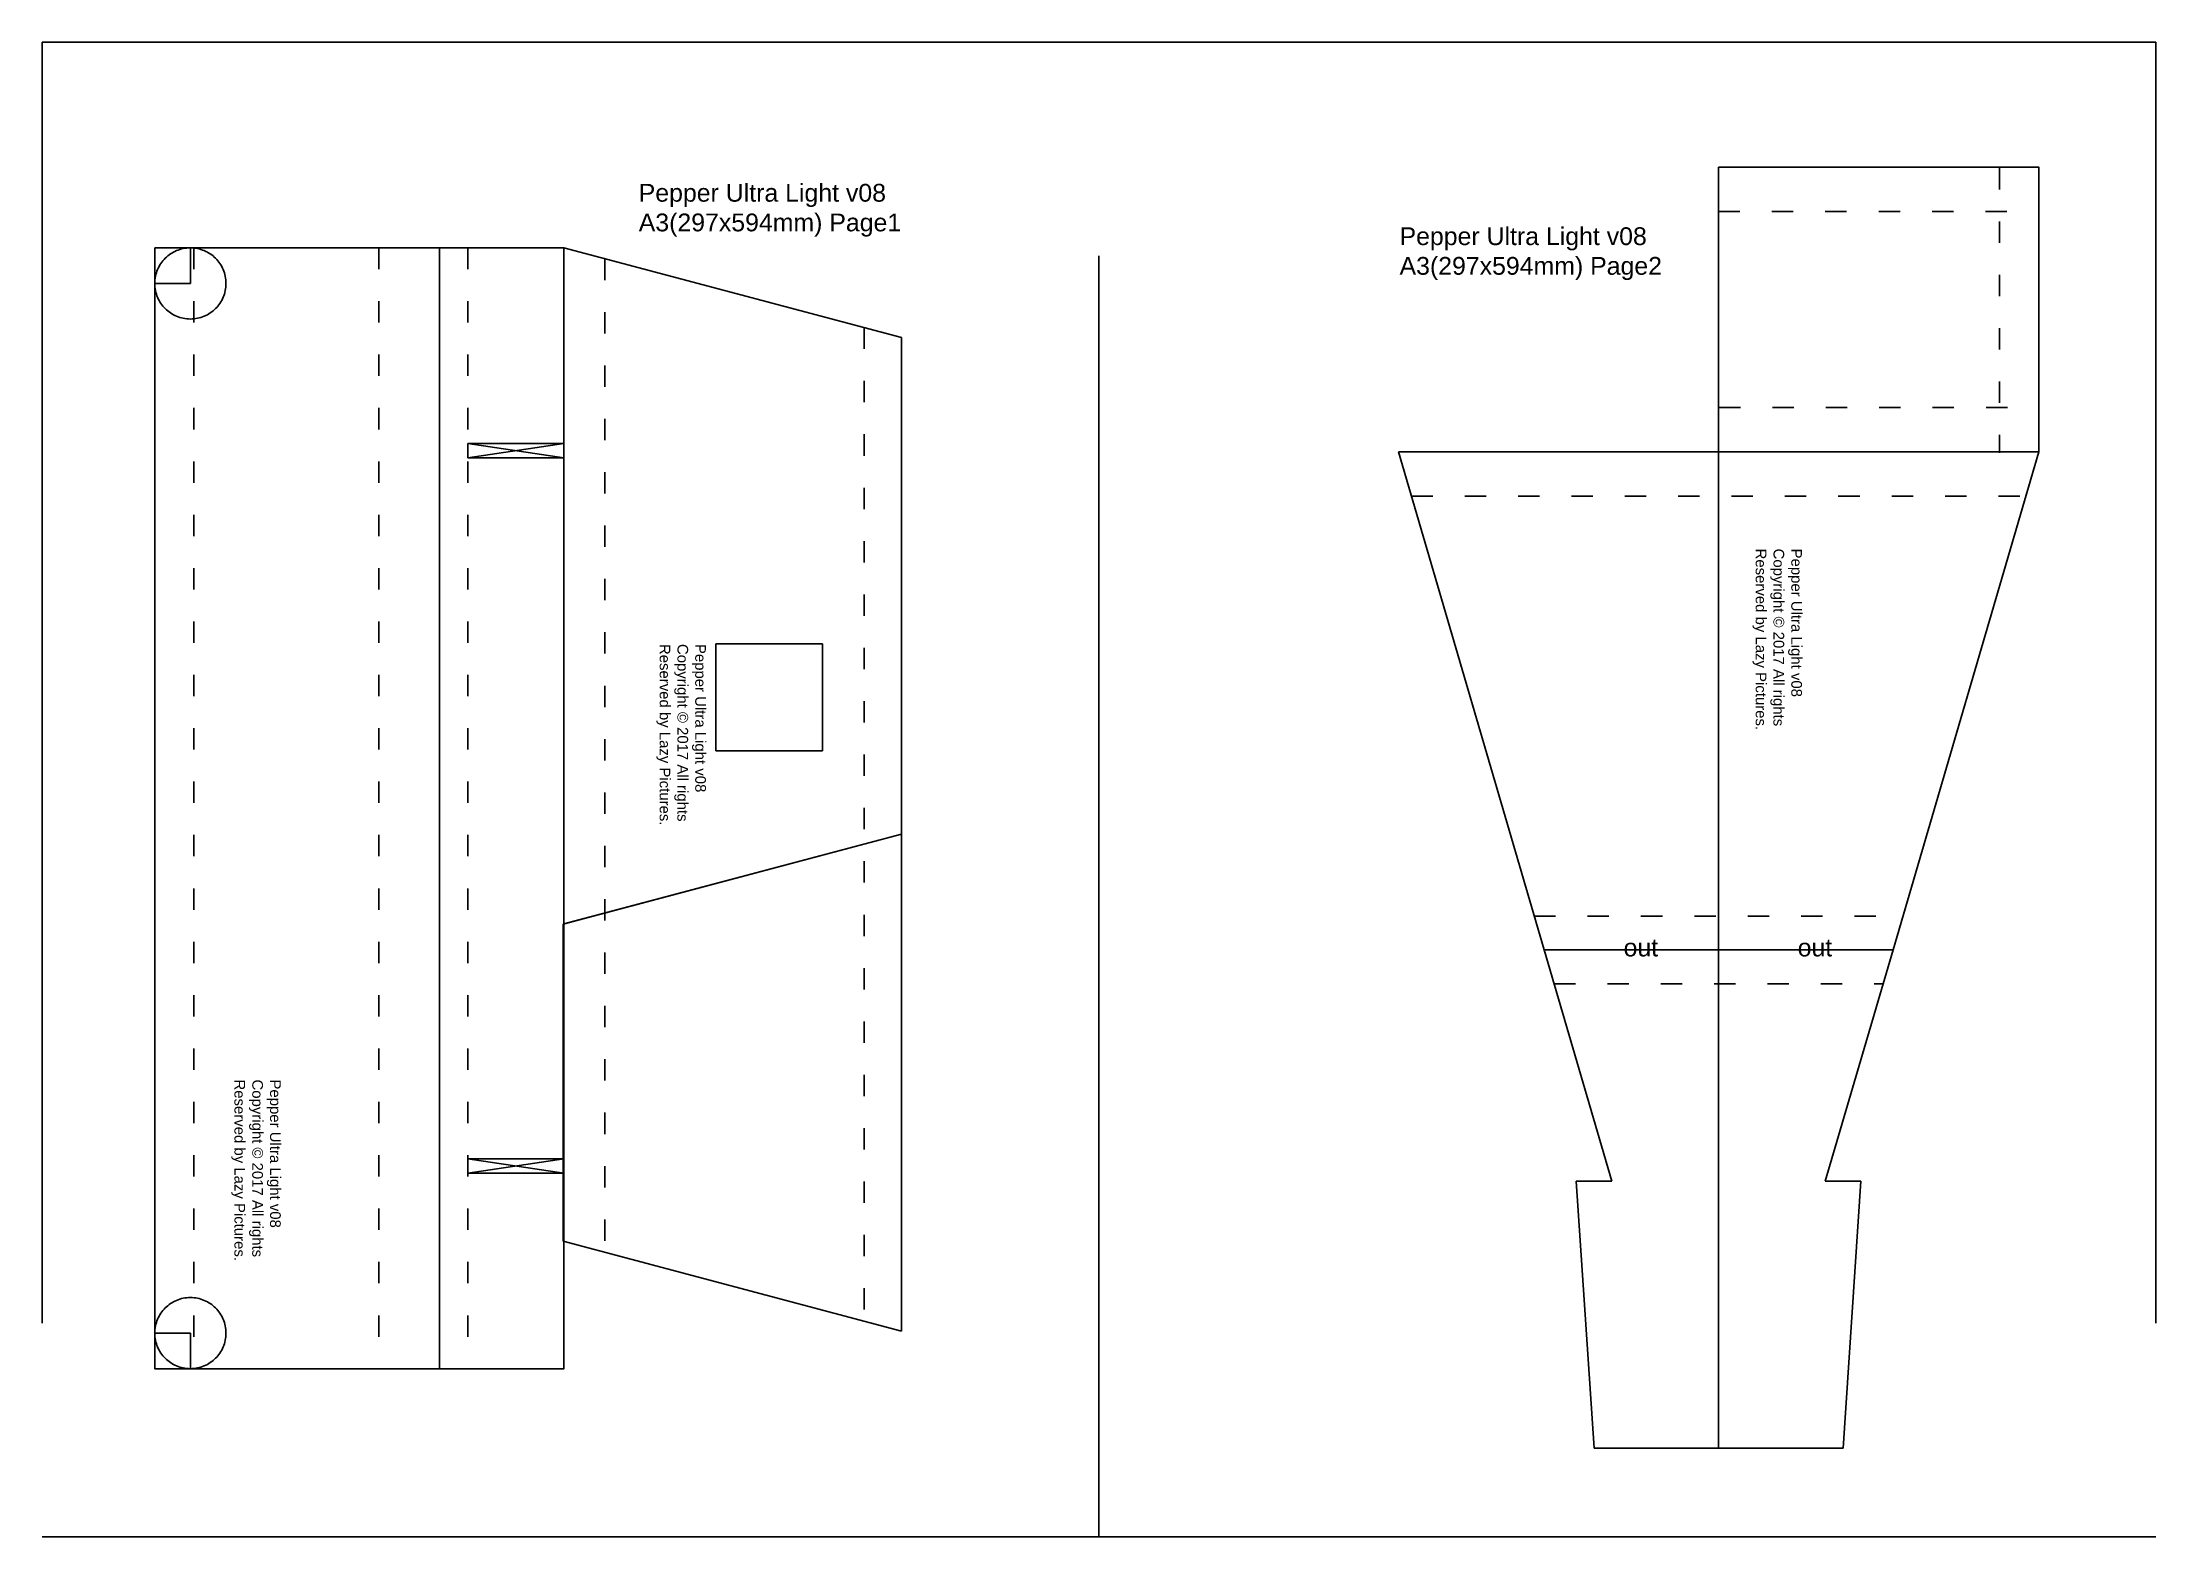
# Model space of a CAD drawing. Header units: inches. Extents: x 0 to 594, y 0 to 420.
import ezdxf

# ---------------------------------------------------------------- set-up
doc = ezdxf.new("R2010")
doc.units = ezdxf.units.IN
doc.header["$MEASUREMENT"] = 0
doc.linetypes.add('ACAD_ISO03W100', pattern=[30, 12, -18])
doc.styles.get("Standard").update_dxf_attribs({"font": 'Arial.ttf'})

msp = doc.modelspace()

# ---------------------------------------------------------------- linework, layer by layer
at = {"linetype": 'ACAD_ISO03W100', "ltscale": 0.5, "transparency": 33554574}
for p, q in [((550.13, 384.65), (550.13, 304.65)), ((471.13, 372.42), (560.56, 372.42)), ((42.63, 362.22), (42.63, 47.22)), ((94.63, 362.22), (94.63, 47.22)), ((119.63, 362.22), (119.63, 47.22)), ((158.12, 359.18), (158.12, 79.92)), ((231.03, 339.82), (231.03, 60.57)), ((471.3, 317.4), (561.3, 317.4)), ((384.79, 292.4), (557.47, 292.4)), ((419.33, 174.4), (522.94, 174.4)), ((424.89, 155.4), (517.38, 155.4))]:
    msp.add_line(p, q, dxfattribs=at)
at = {"linetype": 'ACAD_ISO03W100', "ltscale": 30, "transparency": 33554574}
msp.add_line((146.63, 362.22), (146.63, 82.22), dxfattribs=at)
for p, q in [((119.63, 307.22), (146.63, 303.22)), ((146.63, 307.22), (119.63, 303.22)), ((146.63, 106.22), (119.63, 102.22)), ((146.63, 102.22), (119.63, 106.22))]:
    msp.add_line(p, q)
for points in [[(297, 0), (297, 420), (0, 420), (0, 0)], [(297, 0), (297, 420), (594, 420), (594, 0)]]:
    msp.add_lwpolyline(points, close=True, dxfattribs=at)
at = {"ltscale": 20}
msp.add_lwpolyline([(471.13, 384.9), (471.13, 304.9), (561.13, 304.9), (561.13, 384.9)], close=True, dxfattribs=at)
for points in [[(31.63, 362.22), (31.63, 47.22), (111.63, 47.22), (111.63, 362.22)], [(51.63, 362.22), (51.63, 362.22), (51.63, 362.22), (51.63, 362.22)], [(111.63, 362.22), (111.63, 47.22), (146.63, 47.22), (146.63, 362.22)], [(146.63, 307.22), (146.63, 303.22), (119.63, 303.22), (119.63, 307.22)], [(146.63, 106.22), (146.63, 102.22), (119.63, 102.22), (119.63, 106.22)]]:
    msp.add_lwpolyline(points, close=True)
at = {"color": 1, "linetype": 'ACAD_ISO03W100', "ltscale": 30, "transparency": 33554574}
for points in [[(31.63, 352.22), (41.63, 352.22), (41.63, 362.22), (31.63, 362.22)], [(31.63, 47.22), (41.63, 47.22), (41.63, 57.22), (31.63, 57.22)]]:
    msp.add_lwpolyline(points, close=True, dxfattribs=at)
at = {"linetype": 'ACAD_ISO03W100', "ltscale": 30, "transparency": 33554687}
for points in [[(241.53, 337.04), (146.63, 362.22), (146.63, 172.22), (241.53, 197.41), (241.53, 337.04)], [(381.13, 304.9), (471.13, 304.9), (471.13, 164.9), (422.11, 164.9), (381.13, 304.9)], [(561.13, 304.9), (471.13, 304.9), (471.13, 164.9), (520.16, 164.9), (561.13, 304.9)], [(146.43, 83.02), (241.53, 57.78), (241.53, 197.41), (146.43, 172.17), (146.43, 83.02)], [(422.11, 164.9), (471.13, 164.9), (471.13, 24.9), (436.13, 24.9), (431.13, 99.9), (441.13, 99.9), (422.11, 164.9)], [(520.16, 164.9), (471.13, 164.9), (471.13, 24.9), (506.13, 24.9), (511.13, 99.9), (501.13, 99.9), (520.16, 164.9)]]:
    msp.add_lwpolyline(points, dxfattribs=at)
at = {"linetype": 'ACAD_ISO03W100', "ltscale": 30, "transparency": 33554600}
msp.add_lwpolyline([(189.31, 250.9), (189.31, 220.9), (219.31, 220.9), (219.31, 250.9)], close=True, dxfattribs=at)
at = {"linetype": 'ACAD_ISO03W100', "ltscale": 30, "transparency": 33554687}
for centre in [(41.63, 352.22), (41.63, 57.22)]:
    msp.add_circle(centre, 10, dxfattribs=at)

# ---------------------------------------------------------------- texts
at = {"linetype": 'ACAD_ISO03W100', "ltscale": 20, "transparency": 33554574, "char_height": 5, "attachment_point": 1}
for s, width, heights, insert in [('{\\fArial|b0|i0|c129|p0;P}epper Ultra Light v08\\PA3(297{\\fArial|b0|i0|c129|p0;x}594mm) Page1', 84.8674, [17.04], (167.64, 380.2)), ('{\\fArial|b0|i0|c129|p0;P}epper Ultra Light v08\\PA3(297{\\fArial|b0|i0|c129|p0;x}594mm) Page2', 76.2309, [18.55], (381.47, 368))]:
    msp.add_mtext_dynamic_manual_height_columns(s, width=width, gutter_width=1, heights=heights, dxfattribs=dict(at, insert=insert))
at = {"linetype": 'ACAD_ISO03W100', "transparency": 33554574, "char_height": 3, "attachment_point": 1, "rotation": 270}
for insert in [(494.57, 277.7), (186.52, 250.9), (67.02, 128.5)]:
    msp.add_mtext_dynamic_manual_height_columns('Pepper Ultra Light v08\\PCopyright © 2017 All rights Reserved by Lazy Pictures.', width=52.4576, gutter_width=1, heights=[16.38], dxfattribs=dict(at, insert=insert))
at = {"linetype": 'ACAD_ISO03W100', "ltscale": 30, "transparency": 33554574, "char_height": 5, "attachment_point": 1}
for insert in [(444.44, 168.09), (493.37, 168.09)]:
    msp.add_mtext_dynamic_manual_height_columns('out', width=15.1916, gutter_width=1, heights=[0], dxfattribs=dict(at, insert=insert))

doc.saveas('drawing.dxf')
